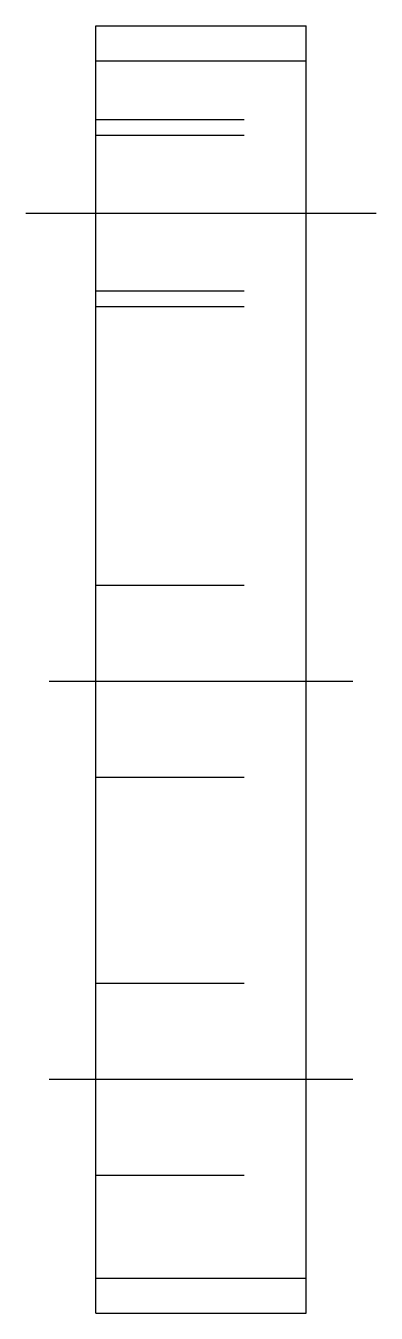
# Model space of a CAD drawing. Extents: x 0 to 102, y -8 to 70.
# Drawn here: x 87 to 102, y 10 to 65 of the extents above.
import ezdxf

# ---------------------------------------------------------------- set-up
doc = ezdxf.new("R2010")
doc.units = 0
doc.header["$LTSCALE"] = 0.5
doc.linetypes.add('CENTER', pattern=[50.8, 31.75, -6.35, 6.35, -6.35])
doc.linetypes.add('DASHED', pattern=[19.05, 12.7, -6.35])
for name, color, linetype in [('MSM_CENTER', 1, 'CENTER'), ('MSM_CONTINUOUS', 7, 'CONTINUOUS'), ('MSM_DASHED', 4, 'DASHED')]:
    doc.layers.add(name, color=color, linetype=linetype)

msp = doc.modelspace()

# ---------------------------------------------------------------- linework, layer by layer
at = {"layer": 'MSM_CENTER'}
for p, q in [((87, 57), (102, 57)), ((88, 37), (101, 37)), ((88, 20), (101, 20))]:
    msp.add_line(p, q, dxfattribs=at)
at = {"layer": 'MSM_CONTINUOUS'}
for p, q in [((90, 65), (99, 65)), ((90, 10), (90, 65)), ((99, 10), (99, 65)), ((90, 63.5), (99, 63.5)), ((90, 11.5), (99, 11.5)), ((90, 10), (99, 10))]:
    msp.add_line(p, q, dxfattribs=at)
at = {"layer": 'MSM_DASHED'}
for p, q in [((90, 61), (99, 61)), ((90, 60.3235), (99, 60.3235)), ((90, 53.6765), (99, 53.6765)), ((90, 53), (99, 53)), ((90, 41.1), (99, 41.1)), ((90, 32.9), (99, 32.9)), ((90, 24.1), (99, 24.1)), ((90, 15.9), (99, 15.9))]:
    msp.add_line(p, q, dxfattribs=at)

doc.saveas('drawing.dxf')
